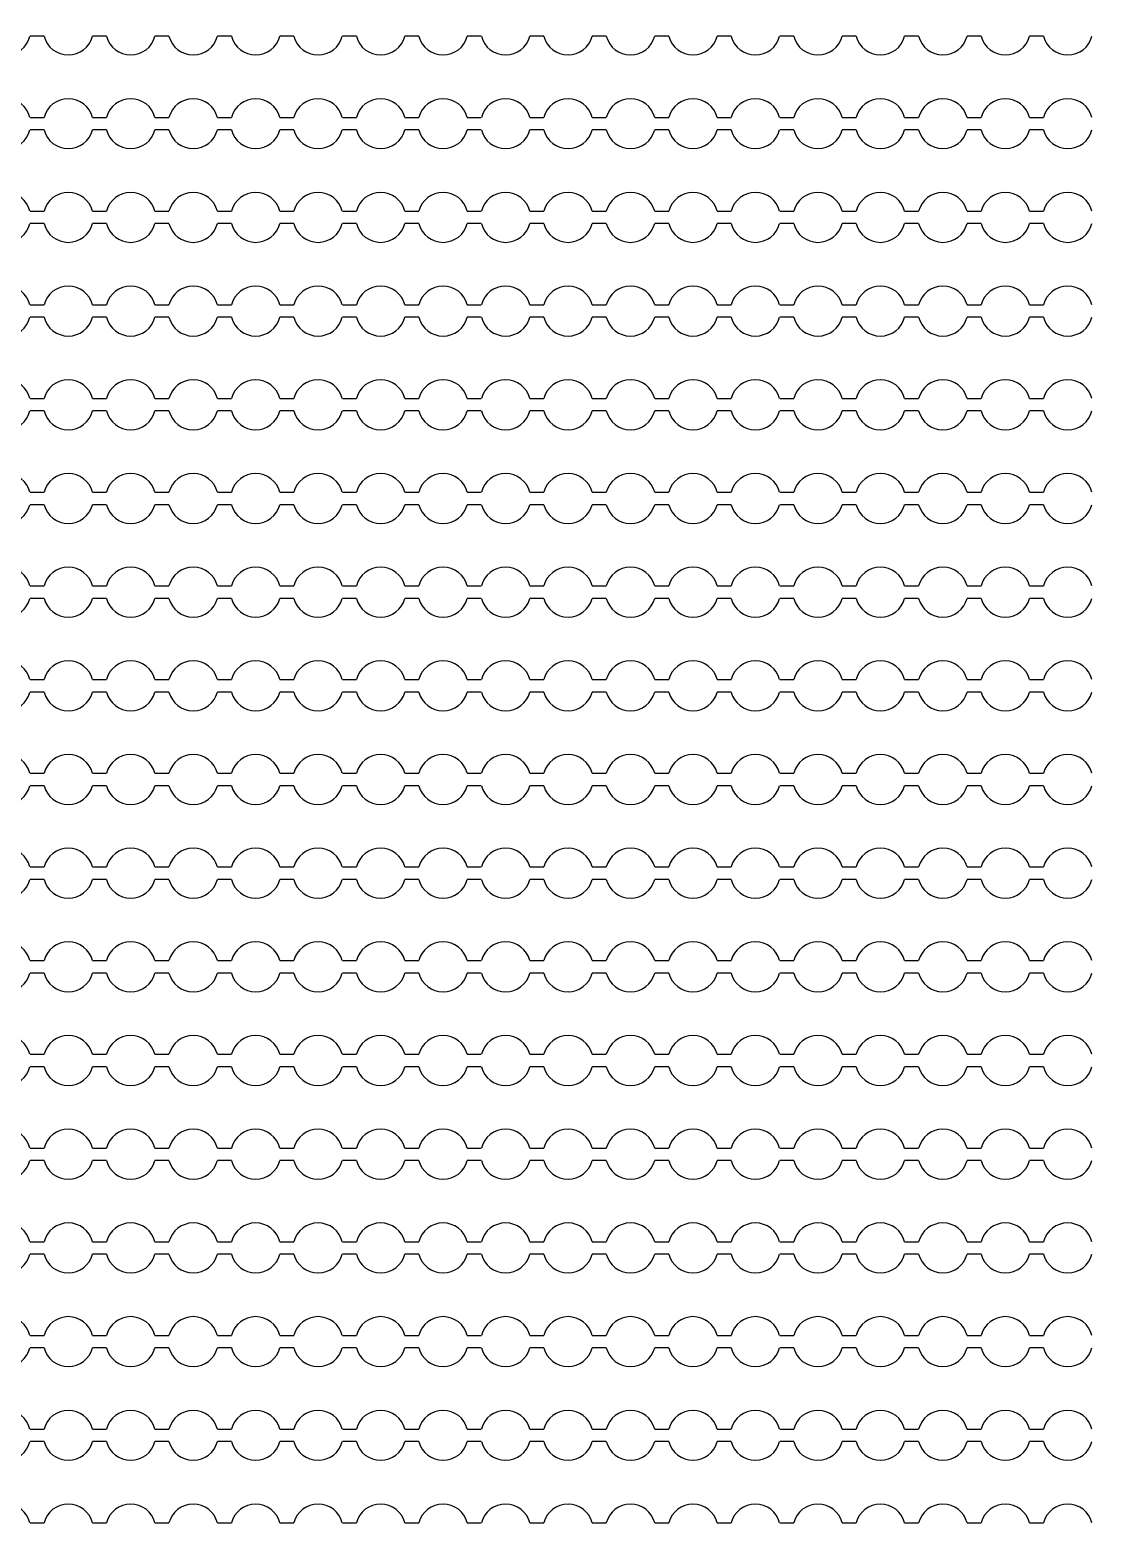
# Model space of a CAD drawing. Extents: x 4056 to 105656, y 4120 to 105720.
# Drawn here: x 59041 to 59891, y 72099 to 73299 of the extents above; entities that cross this region are included whole.
import ezdxf

# ---------------------------------------------------------------- set-up
doc = ezdxf.new("R2010")
doc.units = 13
doc.header["$MEASUREMENT"] = 0
doc.layers.add('Main Layer', color=7, linetype='Continuous', lineweight=0)

msp = doc.modelspace()

# ---------------------------------------------------------------- linework, layer by layer
for p, q in [((59052.1, 73294.2), (59040.9, 73294.2)), ((59102.1, 73294.2), (59090.9, 73294.2)), ((59152.1, 73294.2), (59140.9, 73294.2)), ((59202.1, 73294.2), (59190.9, 73294.2)), ((59252.1, 73294.2), (59240.9, 73294.2)), ((59302.1, 73294.2), (59290.9, 73294.2)), ((59352.1, 73294.2), (59340.9, 73294.2)), ((59402.1, 73294.2), (59390.9, 73294.2)), ((59452.1, 73294.2), (59440.9, 73294.2)), ((59502.1, 73294.2), (59490.9, 73294.2)), ((59552.1, 73294.2), (59540.9, 73294.2)), ((59602.1, 73294.2), (59590.9, 73294.2)), ((59652.1, 73294.2), (59640.9, 73294.2)), ((59702.1, 73294.2), (59690.9, 73294.2)), ((59752.1, 73294.2), (59740.9, 73294.2)), ((59802.1, 73294.2), (59790.9, 73294.2)), ((59852.1, 73294.2), (59840.9, 73294.2)), ((59040.9, 73229.2), (59052.1, 73229.2)), ((59090.9, 73229.2), (59102.1, 73229.2)), ((59140.9, 73229.2), (59152.1, 73229.2)), ((59190.9, 73229.2), (59202.1, 73229.2)), ((59240.9, 73229.2), (59252.1, 73229.2)), ((59290.9, 73229.2), (59302.1, 73229.2)), ((59340.9, 73229.2), (59352.1, 73229.2)), ((59390.9, 73229.2), (59402.1, 73229.2)), ((59440.9, 73229.2), (59452.1, 73229.2)), ((59490.9, 73229.2), (59502.1, 73229.2)), ((59540.9, 73229.2), (59552.1, 73229.2)), ((59590.9, 73229.2), (59602.1, 73229.2)), ((59640.9, 73229.2), (59652.1, 73229.2)), ((59690.9, 73229.2), (59702.1, 73229.2)), ((59740.9, 73229.2), (59752.1, 73229.2)), ((59790.9, 73229.2), (59802.1, 73229.2)), ((59840.9, 73229.2), (59852.1, 73229.2)), ((59052.1, 73219.2), (59040.9, 73219.2)), ((59102.1, 73219.2), (59090.9, 73219.2)), ((59152.1, 73219.2), (59140.9, 73219.2)), ((59202.1, 73219.2), (59190.9, 73219.2)), ((59252.1, 73219.2), (59240.9, 73219.2)), ((59302.1, 73219.2), (59290.9, 73219.2)), ((59352.1, 73219.2), (59340.9, 73219.2)), ((59402.1, 73219.2), (59390.9, 73219.2)), ((59452.1, 73219.2), (59440.9, 73219.2)), ((59502.1, 73219.2), (59490.9, 73219.2)), ((59552.1, 73219.2), (59540.9, 73219.2)), ((59602.1, 73219.2), (59590.9, 73219.2)), ((59652.1, 73219.2), (59640.9, 73219.2)), ((59702.1, 73219.2), (59690.9, 73219.2)), ((59752.1, 73219.2), (59740.9, 73219.2)), ((59802.1, 73219.2), (59790.9, 73219.2)), ((59852.1, 73219.2), (59840.9, 73219.2)), ((59040.9, 73154.2), (59052.1, 73154.2)), ((59090.9, 73154.2), (59102.1, 73154.2)), ((59140.9, 73154.2), (59152.1, 73154.2)), ((59190.9, 73154.2), (59202.1, 73154.2)), ((59240.9, 73154.2), (59252.1, 73154.2)), ((59290.9, 73154.2), (59302.1, 73154.2)), ((59340.9, 73154.2), (59352.1, 73154.2)), ((59390.9, 73154.2), (59402.1, 73154.2)), ((59440.9, 73154.2), (59452.1, 73154.2)), ((59490.9, 73154.2), (59502.1, 73154.2)), ((59540.9, 73154.2), (59552.1, 73154.2)), ((59590.9, 73154.2), (59602.1, 73154.2)), ((59640.9, 73154.2), (59652.1, 73154.2)), ((59690.9, 73154.2), (59702.1, 73154.2)), ((59740.9, 73154.2), (59752.1, 73154.2)), ((59790.9, 73154.2), (59802.1, 73154.2)), ((59840.9, 73154.2), (59852.1, 73154.2)), ((59052.1, 73144.2), (59040.9, 73144.2)), ((59102.1, 73144.2), (59090.9, 73144.2)), ((59152.1, 73144.2), (59140.9, 73144.2)), ((59202.1, 73144.2), (59190.9, 73144.2)), ((59252.1, 73144.2), (59240.9, 73144.2)), ((59302.1, 73144.2), (59290.9, 73144.2)), ((59352.1, 73144.2), (59340.9, 73144.2)), ((59402.1, 73144.2), (59390.9, 73144.2)), ((59452.1, 73144.2), (59440.9, 73144.2)), ((59502.1, 73144.2), (59490.9, 73144.2)), ((59552.1, 73144.2), (59540.9, 73144.2)), ((59602.1, 73144.2), (59590.9, 73144.2)), ((59652.1, 73144.2), (59640.9, 73144.2)), ((59702.1, 73144.2), (59690.9, 73144.2)), ((59752.1, 73144.2), (59740.9, 73144.2)), ((59802.1, 73144.2), (59790.9, 73144.2)), ((59852.1, 73144.2), (59840.9, 73144.2)), ((59040.9, 73079.2), (59052.1, 73079.2)), ((59052.1, 73069.2), (59040.9, 73069.2)), ((59090.9, 73079.2), (59102.1, 73079.2)), ((59102.1, 73069.2), (59090.9, 73069.2)), ((59140.9, 73079.2), (59152.1, 73079.2)), ((59152.1, 73069.2), (59140.9, 73069.2)), ((59190.9, 73079.2), (59202.1, 73079.2)), ((59202.1, 73069.2), (59190.9, 73069.2)), ((59240.9, 73079.2), (59252.1, 73079.2)), ((59252.1, 73069.2), (59240.9, 73069.2)), ((59290.9, 73079.2), (59302.1, 73079.2)), ((59302.1, 73069.2), (59290.9, 73069.2)), ((59340.9, 73079.2), (59352.1, 73079.2)), ((59352.1, 73069.2), (59340.9, 73069.2)), ((59390.9, 73079.2), (59402.1, 73079.2)), ((59402.1, 73069.2), (59390.9, 73069.2)), ((59440.9, 73079.2), (59452.1, 73079.2)), ((59452.1, 73069.2), (59440.9, 73069.2)), ((59490.9, 73079.2), (59502.1, 73079.2)), ((59502.1, 73069.2), (59490.9, 73069.2)), ((59540.9, 73079.2), (59552.1, 73079.2)), ((59552.1, 73069.2), (59540.9, 73069.2)), ((59590.9, 73079.2), (59602.1, 73079.2)), ((59602.1, 73069.2), (59590.9, 73069.2)), ((59640.9, 73079.2), (59652.1, 73079.2)), ((59652.1, 73069.2), (59640.9, 73069.2)), ((59690.9, 73079.2), (59702.1, 73079.2)), ((59702.1, 73069.2), (59690.9, 73069.2)), ((59740.9, 73079.2), (59752.1, 73079.2)), ((59752.1, 73069.2), (59740.9, 73069.2)), ((59790.9, 73079.2), (59802.1, 73079.2)), ((59802.1, 73069.2), (59790.9, 73069.2)), ((59840.9, 73079.2), (59852.1, 73079.2)), ((59852.1, 73069.2), (59840.9, 73069.2)), ((59040.9, 73004.2), (59052.1, 73004.2)), ((59090.9, 73004.2), (59102.1, 73004.2)), ((59140.9, 73004.2), (59152.1, 73004.2)), ((59190.9, 73004.2), (59202.1, 73004.2)), ((59240.9, 73004.2), (59252.1, 73004.2)), ((59290.9, 73004.2), (59302.1, 73004.2)), ((59340.9, 73004.2), (59352.1, 73004.2)), ((59390.9, 73004.2), (59402.1, 73004.2)), ((59440.9, 73004.2), (59452.1, 73004.2)), ((59490.9, 73004.2), (59502.1, 73004.2)), ((59540.9, 73004.2), (59552.1, 73004.2)), ((59590.9, 73004.2), (59602.1, 73004.2)), ((59640.9, 73004.2), (59652.1, 73004.2)), ((59690.9, 73004.2), (59702.1, 73004.2)), ((59740.9, 73004.2), (59752.1, 73004.2)), ((59790.9, 73004.2), (59802.1, 73004.2)), ((59840.9, 73004.2), (59852.1, 73004.2)), ((59052.1, 72994.2), (59040.9, 72994.2)), ((59102.1, 72994.2), (59090.9, 72994.2)), ((59152.1, 72994.2), (59140.9, 72994.2)), ((59202.1, 72994.2), (59190.9, 72994.2)), ((59252.1, 72994.2), (59240.9, 72994.2)), ((59302.1, 72994.2), (59290.9, 72994.2)), ((59352.1, 72994.2), (59340.9, 72994.2)), ((59402.1, 72994.2), (59390.9, 72994.2)), ((59452.1, 72994.2), (59440.9, 72994.2)), ((59502.1, 72994.2), (59490.9, 72994.2)), ((59552.1, 72994.2), (59540.9, 72994.2)), ((59602.1, 72994.2), (59590.9, 72994.2)), ((59652.1, 72994.2), (59640.9, 72994.2)), ((59702.1, 72994.2), (59690.9, 72994.2)), ((59752.1, 72994.2), (59740.9, 72994.2)), ((59802.1, 72994.2), (59790.9, 72994.2)), ((59852.1, 72994.2), (59840.9, 72994.2)), ((59040.9, 72929.2), (59052.1, 72929.2)), ((59090.9, 72929.2), (59102.1, 72929.2)), ((59140.9, 72929.2), (59152.1, 72929.2)), ((59190.9, 72929.2), (59202.1, 72929.2)), ((59240.9, 72929.2), (59252.1, 72929.2)), ((59290.9, 72929.2), (59302.1, 72929.2)), ((59340.9, 72929.2), (59352.1, 72929.2)), ((59390.9, 72929.2), (59402.1, 72929.2)), ((59440.9, 72929.2), (59452.1, 72929.2)), ((59490.9, 72929.2), (59502.1, 72929.2)), ((59540.9, 72929.2), (59552.1, 72929.2)), ((59590.9, 72929.2), (59602.1, 72929.2)), ((59640.9, 72929.2), (59652.1, 72929.2)), ((59690.9, 72929.2), (59702.1, 72929.2)), ((59740.9, 72929.2), (59752.1, 72929.2)), ((59790.9, 72929.2), (59802.1, 72929.2)), ((59840.9, 72929.2), (59852.1, 72929.2)), ((59052.1, 72919.2), (59040.9, 72919.2)), ((59102.1, 72919.2), (59090.9, 72919.2)), ((59152.1, 72919.2), (59140.9, 72919.2)), ((59202.1, 72919.2), (59190.9, 72919.2)), ((59252.1, 72919.2), (59240.9, 72919.2)), ((59302.1, 72919.2), (59290.9, 72919.2)), ((59352.1, 72919.2), (59340.9, 72919.2)), ((59402.1, 72919.2), (59390.9, 72919.2)), ((59452.1, 72919.2), (59440.9, 72919.2)), ((59502.1, 72919.2), (59490.9, 72919.2)), ((59552.1, 72919.2), (59540.9, 72919.2)), ((59602.1, 72919.2), (59590.9, 72919.2)), ((59652.1, 72919.2), (59640.9, 72919.2)), ((59702.1, 72919.2), (59690.9, 72919.2)), ((59752.1, 72919.2), (59740.9, 72919.2)), ((59802.1, 72919.2), (59790.9, 72919.2)), ((59852.1, 72919.2), (59840.9, 72919.2)), ((59040.9, 72854.2), (59052.1, 72854.2)), ((59090.9, 72854.2), (59102.1, 72854.2)), ((59140.9, 72854.2), (59152.1, 72854.2)), ((59190.9, 72854.2), (59202.1, 72854.2)), ((59240.9, 72854.2), (59252.1, 72854.2)), ((59290.9, 72854.2), (59302.1, 72854.2)), ((59340.9, 72854.2), (59352.1, 72854.2)), ((59390.9, 72854.2), (59402.1, 72854.2)), ((59440.9, 72854.2), (59452.1, 72854.2)), ((59490.9, 72854.2), (59502.1, 72854.2)), ((59540.9, 72854.2), (59552.1, 72854.2)), ((59590.9, 72854.2), (59602.1, 72854.2)), ((59640.9, 72854.2), (59652.1, 72854.2)), ((59690.9, 72854.2), (59702.1, 72854.2)), ((59740.9, 72854.2), (59752.1, 72854.2)), ((59790.9, 72854.2), (59802.1, 72854.2)), ((59840.9, 72854.2), (59852.1, 72854.2)), ((59052.1, 72844.2), (59040.9, 72844.2)), ((59102.1, 72844.2), (59090.9, 72844.2)), ((59152.1, 72844.2), (59140.9, 72844.2)), ((59202.1, 72844.2), (59190.9, 72844.2)), ((59252.1, 72844.2), (59240.9, 72844.2)), ((59302.1, 72844.2), (59290.9, 72844.2)), ((59352.1, 72844.2), (59340.9, 72844.2)), ((59402.1, 72844.2), (59390.9, 72844.2)), ((59452.1, 72844.2), (59440.9, 72844.2)), ((59502.1, 72844.2), (59490.9, 72844.2)), ((59552.1, 72844.2), (59540.9, 72844.2)), ((59602.1, 72844.2), (59590.9, 72844.2)), ((59652.1, 72844.2), (59640.9, 72844.2)), ((59702.1, 72844.2), (59690.9, 72844.2)), ((59752.1, 72844.2), (59740.9, 72844.2)), ((59802.1, 72844.2), (59790.9, 72844.2)), ((59852.1, 72844.2), (59840.9, 72844.2)), ((59040.9, 72779.2), (59052.1, 72779.2)), ((59052.1, 72769.2), (59040.9, 72769.2)), ((59090.9, 72779.2), (59102.1, 72779.2)), ((59102.1, 72769.2), (59090.9, 72769.2)), ((59140.9, 72779.2), (59152.1, 72779.2)), ((59152.1, 72769.2), (59140.9, 72769.2)), ((59190.9, 72779.2), (59202.1, 72779.2)), ((59202.1, 72769.2), (59190.9, 72769.2)), ((59240.9, 72779.2), (59252.1, 72779.2)), ((59252.1, 72769.2), (59240.9, 72769.2)), ((59290.9, 72779.2), (59302.1, 72779.2)), ((59302.1, 72769.2), (59290.9, 72769.2)), ((59340.9, 72779.2), (59352.1, 72779.2)), ((59352.1, 72769.2), (59340.9, 72769.2)), ((59390.9, 72779.2), (59402.1, 72779.2)), ((59402.1, 72769.2), (59390.9, 72769.2)), ((59440.9, 72779.2), (59452.1, 72779.2)), ((59452.1, 72769.2), (59440.9, 72769.2)), ((59490.9, 72779.2), (59502.1, 72779.2)), ((59502.1, 72769.2), (59490.9, 72769.2)), ((59540.9, 72779.2), (59552.1, 72779.2)), ((59552.1, 72769.2), (59540.9, 72769.2)), ((59590.9, 72779.2), (59602.1, 72779.2)), ((59602.1, 72769.2), (59590.9, 72769.2)), ((59640.9, 72779.2), (59652.1, 72779.2)), ((59652.1, 72769.2), (59640.9, 72769.2)), ((59690.9, 72779.2), (59702.1, 72779.2)), ((59702.1, 72769.2), (59690.9, 72769.2)), ((59740.9, 72779.2), (59752.1, 72779.2)), ((59752.1, 72769.2), (59740.9, 72769.2)), ((59790.9, 72779.2), (59802.1, 72779.2)), ((59802.1, 72769.2), (59790.9, 72769.2)), ((59840.9, 72779.2), (59852.1, 72779.2)), ((59852.1, 72769.2), (59840.9, 72769.2)), ((59040.9, 72704.2), (59052.1, 72704.2)), ((59090.9, 72704.2), (59102.1, 72704.2)), ((59140.9, 72704.2), (59152.1, 72704.2)), ((59190.9, 72704.2), (59202.1, 72704.2)), ((59240.9, 72704.2), (59252.1, 72704.2)), ((59290.9, 72704.2), (59302.1, 72704.2)), ((59340.9, 72704.2), (59352.1, 72704.2)), ((59390.9, 72704.2), (59402.1, 72704.2)), ((59440.9, 72704.2), (59452.1, 72704.2)), ((59490.9, 72704.2), (59502.1, 72704.2)), ((59540.9, 72704.2), (59552.1, 72704.2)), ((59590.9, 72704.2), (59602.1, 72704.2)), ((59640.9, 72704.2), (59652.1, 72704.2)), ((59690.9, 72704.2), (59702.1, 72704.2)), ((59740.9, 72704.2), (59752.1, 72704.2)), ((59790.9, 72704.2), (59802.1, 72704.2)), ((59840.9, 72704.2), (59852.1, 72704.2)), ((59052.1, 72694.2), (59040.9, 72694.2)), ((59102.1, 72694.2), (59090.9, 72694.2)), ((59152.1, 72694.2), (59140.9, 72694.2)), ((59202.1, 72694.2), (59190.9, 72694.2)), ((59252.1, 72694.2), (59240.9, 72694.2)), ((59302.1, 72694.2), (59290.9, 72694.2)), ((59352.1, 72694.2), (59340.9, 72694.2)), ((59402.1, 72694.2), (59390.9, 72694.2)), ((59452.1, 72694.2), (59440.9, 72694.2)), ((59502.1, 72694.2), (59490.9, 72694.2)), ((59552.1, 72694.2), (59540.9, 72694.2)), ((59602.1, 72694.2), (59590.9, 72694.2)), ((59652.1, 72694.2), (59640.9, 72694.2)), ((59702.1, 72694.2), (59690.9, 72694.2)), ((59752.1, 72694.2), (59740.9, 72694.2)), ((59802.1, 72694.2), (59790.9, 72694.2)), ((59852.1, 72694.2), (59840.9, 72694.2)), ((59040.9, 72629.2), (59052.1, 72629.2)), ((59090.9, 72629.2), (59102.1, 72629.2)), ((59140.9, 72629.2), (59152.1, 72629.2)), ((59190.9, 72629.2), (59202.1, 72629.2)), ((59240.9, 72629.2), (59252.1, 72629.2)), ((59290.9, 72629.2), (59302.1, 72629.2)), ((59340.9, 72629.2), (59352.1, 72629.2)), ((59390.9, 72629.2), (59402.1, 72629.2)), ((59440.9, 72629.2), (59452.1, 72629.2)), ((59490.9, 72629.2), (59502.1, 72629.2)), ((59540.9, 72629.2), (59552.1, 72629.2)), ((59590.9, 72629.2), (59602.1, 72629.2)), ((59640.9, 72629.2), (59652.1, 72629.2)), ((59690.9, 72629.2), (59702.1, 72629.2)), ((59740.9, 72629.2), (59752.1, 72629.2)), ((59790.9, 72629.2), (59802.1, 72629.2)), ((59840.9, 72629.2), (59852.1, 72629.2)), ((59052.1, 72619.2), (59040.9, 72619.2)), ((59102.1, 72619.2), (59090.9, 72619.2)), ((59152.1, 72619.2), (59140.9, 72619.2)), ((59202.1, 72619.2), (59190.9, 72619.2)), ((59252.1, 72619.2), (59240.9, 72619.2)), ((59302.1, 72619.2), (59290.9, 72619.2)), ((59352.1, 72619.2), (59340.9, 72619.2)), ((59402.1, 72619.2), (59390.9, 72619.2)), ((59452.1, 72619.2), (59440.9, 72619.2)), ((59502.1, 72619.2), (59490.9, 72619.2)), ((59552.1, 72619.2), (59540.9, 72619.2)), ((59602.1, 72619.2), (59590.9, 72619.2)), ((59652.1, 72619.2), (59640.9, 72619.2)), ((59702.1, 72619.2), (59690.9, 72619.2)), ((59752.1, 72619.2), (59740.9, 72619.2)), ((59802.1, 72619.2), (59790.9, 72619.2)), ((59852.1, 72619.2), (59840.9, 72619.2)), ((59040.9, 72554.2), (59052.1, 72554.2)), ((59090.9, 72554.2), (59102.1, 72554.2)), ((59140.9, 72554.2), (59152.1, 72554.2)), ((59190.9, 72554.2), (59202.1, 72554.2)), ((59240.9, 72554.2), (59252.1, 72554.2)), ((59290.9, 72554.2), (59302.1, 72554.2)), ((59340.9, 72554.2), (59352.1, 72554.2)), ((59390.9, 72554.2), (59402.1, 72554.2)), ((59440.9, 72554.2), (59452.1, 72554.2)), ((59490.9, 72554.2), (59502.1, 72554.2)), ((59540.9, 72554.2), (59552.1, 72554.2)), ((59590.9, 72554.2), (59602.1, 72554.2)), ((59640.9, 72554.2), (59652.1, 72554.2)), ((59690.9, 72554.2), (59702.1, 72554.2)), ((59740.9, 72554.2), (59752.1, 72554.2)), ((59790.9, 72554.2), (59802.1, 72554.2)), ((59840.9, 72554.2), (59852.1, 72554.2)), ((59052.1, 72544.2), (59040.9, 72544.2)), ((59102.1, 72544.2), (59090.9, 72544.2)), ((59152.1, 72544.2), (59140.9, 72544.2)), ((59202.1, 72544.2), (59190.9, 72544.2)), ((59252.1, 72544.2), (59240.9, 72544.2)), ((59302.1, 72544.2), (59290.9, 72544.2)), ((59352.1, 72544.2), (59340.9, 72544.2)), ((59402.1, 72544.2), (59390.9, 72544.2)), ((59452.1, 72544.2), (59440.9, 72544.2)), ((59502.1, 72544.2), (59490.9, 72544.2)), ((59552.1, 72544.2), (59540.9, 72544.2)), ((59602.1, 72544.2), (59590.9, 72544.2)), ((59652.1, 72544.2), (59640.9, 72544.2)), ((59702.1, 72544.2), (59690.9, 72544.2)), ((59752.1, 72544.2), (59740.9, 72544.2)), ((59802.1, 72544.2), (59790.9, 72544.2)), ((59852.1, 72544.2), (59840.9, 72544.2)), ((59040.9, 72479.2), (59052.1, 72479.2)), ((59052.1, 72469.2), (59040.9, 72469.2)), ((59090.9, 72479.2), (59102.1, 72479.2)), ((59102.1, 72469.2), (59090.9, 72469.2)), ((59140.9, 72479.2), (59152.1, 72479.2)), ((59152.1, 72469.2), (59140.9, 72469.2)), ((59190.9, 72479.2), (59202.1, 72479.2)), ((59202.1, 72469.2), (59190.9, 72469.2)), ((59240.9, 72479.2), (59252.1, 72479.2)), ((59252.1, 72469.2), (59240.9, 72469.2)), ((59290.9, 72479.2), (59302.1, 72479.2)), ((59302.1, 72469.2), (59290.9, 72469.2)), ((59340.9, 72479.2), (59352.1, 72479.2)), ((59352.1, 72469.2), (59340.9, 72469.2)), ((59390.9, 72479.2), (59402.1, 72479.2)), ((59402.1, 72469.2), (59390.9, 72469.2)), ((59440.9, 72479.2), (59452.1, 72479.2)), ((59452.1, 72469.2), (59440.9, 72469.2)), ((59490.9, 72479.2), (59502.1, 72479.2)), ((59502.1, 72469.2), (59490.9, 72469.2)), ((59540.9, 72479.2), (59552.1, 72479.2)), ((59552.1, 72469.2), (59540.9, 72469.2)), ((59590.9, 72479.2), (59602.1, 72479.2)), ((59602.1, 72469.2), (59590.9, 72469.2)), ((59640.9, 72479.2), (59652.1, 72479.2)), ((59652.1, 72469.2), (59640.9, 72469.2)), ((59690.9, 72479.2), (59702.1, 72479.2)), ((59702.1, 72469.2), (59690.9, 72469.2)), ((59740.9, 72479.2), (59752.1, 72479.2)), ((59752.1, 72469.2), (59740.9, 72469.2)), ((59790.9, 72479.2), (59802.1, 72479.2)), ((59802.1, 72469.2), (59790.9, 72469.2)), ((59840.9, 72479.2), (59852.1, 72479.2)), ((59852.1, 72469.2), (59840.9, 72469.2)), ((59040.9, 72404.2), (59052.1, 72404.2)), ((59090.9, 72404.2), (59102.1, 72404.2)), ((59140.9, 72404.2), (59152.1, 72404.2)), ((59190.9, 72404.2), (59202.1, 72404.2)), ((59240.9, 72404.2), (59252.1, 72404.2)), ((59290.9, 72404.2), (59302.1, 72404.2)), ((59340.9, 72404.2), (59352.1, 72404.2)), ((59390.9, 72404.2), (59402.1, 72404.2)), ((59440.9, 72404.2), (59452.1, 72404.2)), ((59490.9, 72404.2), (59502.1, 72404.2)), ((59540.9, 72404.2), (59552.1, 72404.2)), ((59590.9, 72404.2), (59602.1, 72404.2)), ((59640.9, 72404.2), (59652.1, 72404.2)), ((59690.9, 72404.2), (59702.1, 72404.2)), ((59740.9, 72404.2), (59752.1, 72404.2)), ((59790.9, 72404.2), (59802.1, 72404.2)), ((59840.9, 72404.2), (59852.1, 72404.2)), ((59052.1, 72394.2), (59040.9, 72394.2)), ((59102.1, 72394.2), (59090.9, 72394.2)), ((59152.1, 72394.2), (59140.9, 72394.2)), ((59202.1, 72394.2), (59190.9, 72394.2)), ((59252.1, 72394.2), (59240.9, 72394.2)), ((59302.1, 72394.2), (59290.9, 72394.2)), ((59352.1, 72394.2), (59340.9, 72394.2)), ((59402.1, 72394.2), (59390.9, 72394.2)), ((59452.1, 72394.2), (59440.9, 72394.2)), ((59502.1, 72394.2), (59490.9, 72394.2)), ((59552.1, 72394.2), (59540.9, 72394.2)), ((59602.1, 72394.2), (59590.9, 72394.2)), ((59652.1, 72394.2), (59640.9, 72394.2)), ((59702.1, 72394.2), (59690.9, 72394.2)), ((59752.1, 72394.2), (59740.9, 72394.2)), ((59802.1, 72394.2), (59790.9, 72394.2)), ((59852.1, 72394.2), (59840.9, 72394.2)), ((59040.9, 72329.2), (59052.1, 72329.2)), ((59090.9, 72329.2), (59102.1, 72329.2)), ((59140.9, 72329.2), (59152.1, 72329.2)), ((59190.9, 72329.2), (59202.1, 72329.2)), ((59240.9, 72329.2), (59252.1, 72329.2)), ((59290.9, 72329.2), (59302.1, 72329.2)), ((59340.9, 72329.2), (59352.1, 72329.2)), ((59390.9, 72329.2), (59402.1, 72329.2)), ((59440.9, 72329.2), (59452.1, 72329.2)), ((59490.9, 72329.2), (59502.1, 72329.2)), ((59540.9, 72329.2), (59552.1, 72329.2)), ((59590.9, 72329.2), (59602.1, 72329.2)), ((59640.9, 72329.2), (59652.1, 72329.2)), ((59690.9, 72329.2), (59702.1, 72329.2)), ((59740.9, 72329.2), (59752.1, 72329.2)), ((59790.9, 72329.2), (59802.1, 72329.2)), ((59840.9, 72329.2), (59852.1, 72329.2)), ((59052.1, 72319.2), (59040.9, 72319.2)), ((59102.1, 72319.2), (59090.9, 72319.2)), ((59152.1, 72319.2), (59140.9, 72319.2)), ((59202.1, 72319.2), (59190.9, 72319.2)), ((59252.1, 72319.2), (59240.9, 72319.2)), ((59302.1, 72319.2), (59290.9, 72319.2)), ((59352.1, 72319.2), (59340.9, 72319.2)), ((59402.1, 72319.2), (59390.9, 72319.2)), ((59452.1, 72319.2), (59440.9, 72319.2)), ((59502.1, 72319.2), (59490.9, 72319.2)), ((59552.1, 72319.2), (59540.9, 72319.2)), ((59602.1, 72319.2), (59590.9, 72319.2)), ((59652.1, 72319.2), (59640.9, 72319.2)), ((59702.1, 72319.2), (59690.9, 72319.2)), ((59752.1, 72319.2), (59740.9, 72319.2)), ((59802.1, 72319.2), (59790.9, 72319.2)), ((59852.1, 72319.2), (59840.9, 72319.2)), ((59040.9, 72254.2), (59052.1, 72254.2)), ((59090.9, 72254.2), (59102.1, 72254.2)), ((59140.9, 72254.2), (59152.1, 72254.2)), ((59190.9, 72254.2), (59202.1, 72254.2)), ((59240.9, 72254.2), (59252.1, 72254.2)), ((59290.9, 72254.2), (59302.1, 72254.2)), ((59340.9, 72254.2), (59352.1, 72254.2)), ((59390.9, 72254.2), (59402.1, 72254.2)), ((59440.9, 72254.2), (59452.1, 72254.2)), ((59490.9, 72254.2), (59502.1, 72254.2)), ((59540.9, 72254.2), (59552.1, 72254.2)), ((59590.9, 72254.2), (59602.1, 72254.2)), ((59640.9, 72254.2), (59652.1, 72254.2)), ((59690.9, 72254.2), (59702.1, 72254.2)), ((59740.9, 72254.2), (59752.1, 72254.2)), ((59790.9, 72254.2), (59802.1, 72254.2)), ((59840.9, 72254.2), (59852.1, 72254.2)), ((59052.1, 72244.2), (59040.9, 72244.2)), ((59102.1, 72244.2), (59090.9, 72244.2)), ((59152.1, 72244.2), (59140.9, 72244.2)), ((59202.1, 72244.2), (59190.9, 72244.2)), ((59252.1, 72244.2), (59240.9, 72244.2)), ((59302.1, 72244.2), (59290.9, 72244.2)), ((59352.1, 72244.2), (59340.9, 72244.2)), ((59402.1, 72244.2), (59390.9, 72244.2)), ((59452.1, 72244.2), (59440.9, 72244.2)), ((59502.1, 72244.2), (59490.9, 72244.2)), ((59552.1, 72244.2), (59540.9, 72244.2)), ((59602.1, 72244.2), (59590.9, 72244.2)), ((59652.1, 72244.2), (59640.9, 72244.2)), ((59702.1, 72244.2), (59690.9, 72244.2)), ((59752.1, 72244.2), (59740.9, 72244.2)), ((59802.1, 72244.2), (59790.9, 72244.2)), ((59852.1, 72244.2), (59840.9, 72244.2)), ((59040.9, 72179.2), (59052.1, 72179.2)), ((59052.1, 72169.2), (59040.9, 72169.2)), ((59090.9, 72179.2), (59102.1, 72179.2)), ((59102.1, 72169.2), (59090.9, 72169.2)), ((59140.9, 72179.2), (59152.1, 72179.2)), ((59152.1, 72169.2), (59140.9, 72169.2)), ((59190.9, 72179.2), (59202.1, 72179.2)), ((59202.1, 72169.2), (59190.9, 72169.2)), ((59240.9, 72179.2), (59252.1, 72179.2)), ((59252.1, 72169.2), (59240.9, 72169.2)), ((59290.9, 72179.2), (59302.1, 72179.2)), ((59302.1, 72169.2), (59290.9, 72169.2)), ((59340.9, 72179.2), (59352.1, 72179.2)), ((59352.1, 72169.2), (59340.9, 72169.2)), ((59390.9, 72179.2), (59402.1, 72179.2)), ((59402.1, 72169.2), (59390.9, 72169.2)), ((59440.9, 72179.2), (59452.1, 72179.2)), ((59452.1, 72169.2), (59440.9, 72169.2)), ((59490.9, 72179.2), (59502.1, 72179.2)), ((59502.1, 72169.2), (59490.9, 72169.2)), ((59540.9, 72179.2), (59552.1, 72179.2)), ((59552.1, 72169.2), (59540.9, 72169.2)), ((59590.9, 72179.2), (59602.1, 72179.2)), ((59602.1, 72169.2), (59590.9, 72169.2)), ((59640.9, 72179.2), (59652.1, 72179.2)), ((59652.1, 72169.2), (59640.9, 72169.2)), ((59690.9, 72179.2), (59702.1, 72179.2)), ((59702.1, 72169.2), (59690.9, 72169.2)), ((59740.9, 72179.2), (59752.1, 72179.2)), ((59752.1, 72169.2), (59740.9, 72169.2)), ((59790.9, 72179.2), (59802.1, 72179.2)), ((59802.1, 72169.2), (59790.9, 72169.2)), ((59840.9, 72179.2), (59852.1, 72179.2)), ((59852.1, 72169.2), (59840.9, 72169.2)), ((59040.9, 72104.2), (59052.1, 72104.2)), ((59090.9, 72104.2), (59102.1, 72104.2)), ((59140.9, 72104.2), (59152.1, 72104.2)), ((59190.9, 72104.2), (59202.1, 72104.2)), ((59240.9, 72104.2), (59252.1, 72104.2)), ((59290.9, 72104.2), (59302.1, 72104.2)), ((59340.9, 72104.2), (59352.1, 72104.2)), ((59390.9, 72104.2), (59402.1, 72104.2)), ((59440.9, 72104.2), (59452.1, 72104.2)), ((59490.9, 72104.2), (59502.1, 72104.2)), ((59540.9, 72104.2), (59552.1, 72104.2)), ((59590.9, 72104.2), (59602.1, 72104.2)), ((59640.9, 72104.2), (59652.1, 72104.2)), ((59690.9, 72104.2), (59702.1, 72104.2)), ((59740.9, 72104.2), (59752.1, 72104.2)), ((59790.9, 72104.2), (59802.1, 72104.2)), ((59840.9, 72104.2), (59852.1, 72104.2))]:
    msp.add_line(p, q)
at = {"lineweight": 0}
msp.add_circle((61011.6, 73976.1), 11000, dxfattribs=at)
for centre, start, end in [((59021.5, 73299.2), 194.4775, 345.5225), ((59071.5, 73299.2), 194.4775, 345.5225), ((59121.5, 73299.2), 194.4775, 345.5225), ((59171.5, 73299.2), 194.4775, 345.5225), ((59221.5, 73299.2), 194.4775, 345.5225), ((59271.5, 73299.2), 194.4775, 345.5225), ((59321.5, 73299.2), 194.4775, 345.5225), ((59371.5, 73299.2), 194.4775, 345.5225), ((59421.5, 73299.2), 194.4775, 345.5225), ((59471.5, 73299.2), 194.4775, 345.5225), ((59521.5, 73299.2), 194.4775, 345.5225), ((59571.5, 73299.2), 194.4775, 345.5225), ((59621.5, 73299.2), 194.4775, 345.5225), ((59671.5, 73299.2), 194.4775, 345.5225), ((59721.5, 73299.2), 194.4775, 345.5225), ((59771.5, 73299.2), 194.4775, 345.5225), ((59821.5, 73299.2), 194.4775, 345.5225), ((59871.5, 73299.2), 194.4775, 345.5225), ((59021.5, 73224.2), 14.4775, 165.5225), ((59071.5, 73224.2), 14.4775, 165.5225), ((59121.5, 73224.2), 14.4775, 165.5225), ((59171.5, 73224.2), 14.4775, 165.5225), ((59221.5, 73224.2), 14.4775, 165.5225), ((59271.5, 73224.2), 14.4775, 165.5225), ((59321.5, 73224.2), 14.4775, 165.5225), ((59371.5, 73224.2), 14.4775, 165.5225), ((59421.5, 73224.2), 14.4775, 165.5225), ((59471.5, 73224.2), 14.4775, 165.5225), ((59521.5, 73224.2), 14.4775, 165.5225), ((59571.5, 73224.2), 14.4775, 165.5225), ((59621.5, 73224.2), 14.4775, 165.5225), ((59671.5, 73224.2), 14.4775, 165.5225), ((59721.5, 73224.2), 14.4775, 165.5225), ((59771.5, 73224.2), 14.4775, 165.5225), ((59821.5, 73224.2), 14.4775, 165.5225), ((59871.5, 73224.2), 14.4775, 165.5225), ((59021.5, 73224.2), 194.4775, 345.5225), ((59071.5, 73224.2), 194.4775, 345.5225), ((59121.5, 73224.2), 194.4775, 345.5225), ((59171.5, 73224.2), 194.4775, 345.5225), ((59221.5, 73224.2), 194.4775, 345.5225), ((59271.5, 73224.2), 194.4775, 345.5225), ((59321.5, 73224.2), 194.4775, 345.5225), ((59371.5, 73224.2), 194.4775, 345.5225), ((59421.5, 73224.2), 194.4775, 345.5225), ((59471.5, 73224.2), 194.4775, 345.5225), ((59521.5, 73224.2), 194.4775, 345.5225), ((59571.5, 73224.2), 194.4775, 345.5225), ((59621.5, 73224.2), 194.4775, 345.5225), ((59671.5, 73224.2), 194.4775, 345.5225), ((59721.5, 73224.2), 194.4775, 345.5225), ((59771.5, 73224.2), 194.4775, 345.5225), ((59821.5, 73224.2), 194.4775, 345.5225), ((59871.5, 73224.2), 194.4775, 345.5225), ((59021.5, 73149.2), 14.4775, 165.5225), ((59071.5, 73149.2), 14.4775, 165.5225), ((59121.5, 73149.2), 14.4775, 165.5225), ((59171.5, 73149.2), 14.4775, 165.5225), ((59221.5, 73149.2), 14.4775, 165.5225), ((59271.5, 73149.2), 14.4775, 165.5225), ((59321.5, 73149.2), 14.4775, 165.5225), ((59371.5, 73149.2), 14.4775, 165.5225), ((59421.5, 73149.2), 14.4775, 165.5225), ((59471.5, 73149.2), 14.4775, 165.5225), ((59521.5, 73149.2), 14.4775, 165.5225), ((59571.5, 73149.2), 14.4775, 165.5225), ((59621.5, 73149.2), 14.4775, 165.5225), ((59671.5, 73149.2), 14.4775, 165.5225), ((59721.5, 73149.2), 14.4775, 165.5225), ((59771.5, 73149.2), 14.4775, 165.5225), ((59821.5, 73149.2), 14.4775, 165.5225), ((59871.5, 73149.2), 14.4775, 165.5225), ((59021.5, 73149.2), 194.4775, 345.5225), ((59071.5, 73149.2), 194.4775, 345.5225), ((59121.5, 73149.2), 194.4775, 345.5225), ((59171.5, 73149.2), 194.4775, 345.5225), ((59221.5, 73149.2), 194.4775, 345.5225), ((59271.5, 73149.2), 194.4775, 345.5225), ((59321.5, 73149.2), 194.4775, 345.5225), ((59371.5, 73149.2), 194.4775, 345.5225), ((59421.5, 73149.2), 194.4775, 345.5225), ((59471.5, 73149.2), 194.4775, 345.5225), ((59521.5, 73149.2), 194.4775, 345.5225), ((59571.5, 73149.2), 194.4775, 345.5225), ((59621.5, 73149.2), 194.4775, 345.5225), ((59671.5, 73149.2), 194.4775, 345.5225), ((59721.5, 73149.2), 194.4775, 345.5225), ((59771.5, 73149.2), 194.4775, 345.5225), ((59821.5, 73149.2), 194.4775, 345.5225), ((59871.5, 73149.2), 194.4775, 345.5225), ((59021.5, 73074.2), 14.4775, 165.5225), ((59071.5, 73074.2), 14.4775, 165.5225), ((59121.5, 73074.2), 14.4775, 165.5225), ((59171.5, 73074.2), 14.4775, 165.5225), ((59221.5, 73074.2), 14.4775, 165.5225), ((59271.5, 73074.2), 14.4775, 165.5225), ((59321.5, 73074.2), 14.4775, 165.5225), ((59371.5, 73074.2), 14.4775, 165.5225), ((59421.5, 73074.2), 14.4775, 165.5225), ((59471.5, 73074.2), 14.4775, 165.5225), ((59521.5, 73074.2), 14.4775, 165.5225), ((59571.5, 73074.2), 14.4775, 165.5225), ((59621.5, 73074.2), 14.4775, 165.5225), ((59671.5, 73074.2), 14.4775, 165.5225), ((59721.5, 73074.2), 14.4775, 165.5225), ((59771.5, 73074.2), 14.4775, 165.5225), ((59821.5, 73074.2), 14.4775, 165.5225), ((59871.5, 73074.2), 14.4775, 165.5225), ((59021.5, 73074.2), 194.4775, 345.5225), ((59071.5, 73074.2), 194.4775, 345.5225), ((59121.5, 73074.2), 194.4775, 345.5225), ((59171.5, 73074.2), 194.4775, 345.5225), ((59221.5, 73074.2), 194.4775, 345.5225), ((59271.5, 73074.2), 194.4775, 345.5225), ((59321.5, 73074.2), 194.4775, 345.5225), ((59371.5, 73074.2), 194.4775, 345.5225), ((59421.5, 73074.2), 194.4775, 345.5225), ((59471.5, 73074.2), 194.4775, 345.5225), ((59521.5, 73074.2), 194.4775, 345.5225), ((59571.5, 73074.2), 194.4775, 345.5225), ((59621.5, 73074.2), 194.4775, 345.5225), ((59671.5, 73074.2), 194.4775, 345.5225), ((59721.5, 73074.2), 194.4775, 345.5225), ((59771.5, 73074.2), 194.4775, 345.5225), ((59821.5, 73074.2), 194.4775, 345.5225), ((59871.5, 73074.2), 194.4775, 345.5225), ((59021.5, 72999.2), 14.4775, 165.5225), ((59071.5, 72999.2), 14.4775, 165.5225), ((59121.5, 72999.2), 14.4775, 165.5225), ((59171.5, 72999.2), 14.4775, 165.5225), ((59221.5, 72999.2), 14.4775, 165.5225), ((59271.5, 72999.2), 14.4775, 165.5225), ((59321.5, 72999.2), 14.4775, 165.5225), ((59371.5, 72999.2), 14.4775, 165.5225), ((59421.5, 72999.2), 14.4775, 165.5225), ((59471.5, 72999.2), 14.4775, 165.5225), ((59521.5, 72999.2), 14.4775, 165.5225), ((59571.5, 72999.2), 14.4775, 165.5225), ((59621.5, 72999.2), 14.4775, 165.5225), ((59671.5, 72999.2), 14.4775, 165.5225), ((59721.5, 72999.2), 14.4775, 165.5225), ((59771.5, 72999.2), 14.4775, 165.5225), ((59821.5, 72999.2), 14.4775, 165.5225), ((59871.5, 72999.2), 14.4775, 165.5225), ((59021.5, 72999.2), 194.4775, 345.5225), ((59071.5, 72999.2), 194.4775, 345.5225), ((59121.5, 72999.2), 194.4775, 345.5225), ((59171.5, 72999.2), 194.4775, 345.5225), ((59221.5, 72999.2), 194.4775, 345.5225), ((59271.5, 72999.2), 194.4775, 345.5225), ((59321.5, 72999.2), 194.4775, 345.5225), ((59371.5, 72999.2), 194.4775, 345.5225), ((59421.5, 72999.2), 194.4775, 345.5225), ((59471.5, 72999.2), 194.4775, 345.5225), ((59521.5, 72999.2), 194.4775, 345.5225), ((59571.5, 72999.2), 194.4775, 345.5225), ((59621.5, 72999.2), 194.4775, 345.5225), ((59671.5, 72999.2), 194.4775, 345.5225), ((59721.5, 72999.2), 194.4775, 345.5225), ((59771.5, 72999.2), 194.4775, 345.5225), ((59821.5, 72999.2), 194.4775, 345.5225), ((59871.5, 72999.2), 194.4775, 345.5225), ((59021.5, 72924.2), 14.4775, 165.5225), ((59071.5, 72924.2), 14.4775, 165.5225), ((59121.5, 72924.2), 14.4775, 165.5225), ((59171.5, 72924.2), 14.4775, 165.5225), ((59221.5, 72924.2), 14.4775, 165.5225), ((59271.5, 72924.2), 14.4775, 165.5225), ((59321.5, 72924.2), 14.4775, 165.5225), ((59371.5, 72924.2), 14.4775, 165.5225), ((59421.5, 72924.2), 14.4775, 165.5225), ((59471.5, 72924.2), 14.4775, 165.5225), ((59521.5, 72924.2), 14.4775, 165.5225), ((59571.5, 72924.2), 14.4775, 165.5225), ((59621.5, 72924.2), 14.4775, 165.5225), ((59671.5, 72924.2), 14.4775, 165.5225), ((59721.5, 72924.2), 14.4775, 165.5225), ((59771.5, 72924.2), 14.4775, 165.5225), ((59821.5, 72924.2), 14.4775, 165.5225), ((59871.5, 72924.2), 14.4775, 165.5225), ((59021.5, 72924.2), 194.4775, 345.5225), ((59071.5, 72924.2), 194.4775, 345.5225), ((59121.5, 72924.2), 194.4775, 345.5225), ((59171.5, 72924.2), 194.4775, 345.5225), ((59221.5, 72924.2), 194.4775, 345.5225), ((59271.5, 72924.2), 194.4775, 345.5225), ((59321.5, 72924.2), 194.4775, 345.5225), ((59371.5, 72924.2), 194.4775, 345.5225), ((59421.5, 72924.2), 194.4775, 345.5225), ((59471.5, 72924.2), 194.4775, 345.5225), ((59521.5, 72924.2), 194.4775, 345.5225), ((59571.5, 72924.2), 194.4775, 345.5225), ((59621.5, 72924.2), 194.4775, 345.5225), ((59671.5, 72924.2), 194.4775, 345.5225), ((59721.5, 72924.2), 194.4775, 345.5225), ((59771.5, 72924.2), 194.4775, 345.5225), ((59821.5, 72924.2), 194.4775, 345.5225), ((59871.5, 72924.2), 194.4775, 345.5225), ((59021.5, 72849.2), 14.4775, 165.5225), ((59071.5, 72849.2), 14.4775, 165.5225), ((59121.5, 72849.2), 14.4775, 165.5225), ((59171.5, 72849.2), 14.4775, 165.5225), ((59221.5, 72849.2), 14.4775, 165.5225), ((59271.5, 72849.2), 14.4775, 165.5225), ((59321.5, 72849.2), 14.4775, 165.5225), ((59371.5, 72849.2), 14.4775, 165.5225), ((59421.5, 72849.2), 14.4775, 165.5225), ((59471.5, 72849.2), 14.4775, 165.5225), ((59521.5, 72849.2), 14.4775, 165.5225), ((59571.5, 72849.2), 14.4775, 165.5225), ((59621.5, 72849.2), 14.4775, 165.5225), ((59671.5, 72849.2), 14.4775, 165.5225), ((59721.5, 72849.2), 14.4775, 165.5225), ((59771.5, 72849.2), 14.4775, 165.5225), ((59821.5, 72849.2), 14.4775, 165.5225), ((59871.5, 72849.2), 14.4775, 165.5225), ((59021.5, 72849.2), 194.4775, 345.5225), ((59071.5, 72849.2), 194.4775, 345.5225), ((59121.5, 72849.2), 194.4775, 345.5225), ((59171.5, 72849.2), 194.4775, 345.5225), ((59221.5, 72849.2), 194.4775, 345.5225), ((59271.5, 72849.2), 194.4775, 345.5225), ((59321.5, 72849.2), 194.4775, 345.5225), ((59371.5, 72849.2), 194.4775, 345.5225), ((59421.5, 72849.2), 194.4775, 345.5225), ((59471.5, 72849.2), 194.4775, 345.5225), ((59521.5, 72849.2), 194.4775, 345.5225), ((59571.5, 72849.2), 194.4775, 345.5225), ((59621.5, 72849.2), 194.4775, 345.5225), ((59671.5, 72849.2), 194.4775, 345.5225), ((59721.5, 72849.2), 194.4775, 345.5225), ((59771.5, 72849.2), 194.4775, 345.5225), ((59821.5, 72849.2), 194.4775, 345.5225), ((59871.5, 72849.2), 194.4775, 345.5225), ((59021.5, 72774.2), 14.4775, 165.5225), ((59071.5, 72774.2), 14.4775, 165.5225), ((59121.5, 72774.2), 14.4775, 165.5225), ((59171.5, 72774.2), 14.4775, 165.5225), ((59221.5, 72774.2), 14.4775, 165.5225), ((59271.5, 72774.2), 14.4775, 165.5225), ((59321.5, 72774.2), 14.4775, 165.5225), ((59371.5, 72774.2), 14.4775, 165.5225), ((59421.5, 72774.2), 14.4775, 165.5225), ((59471.5, 72774.2), 14.4775, 165.5225), ((59521.5, 72774.2), 14.4775, 165.5225), ((59571.5, 72774.2), 14.4775, 165.5225), ((59621.5, 72774.2), 14.4775, 165.5225), ((59671.5, 72774.2), 14.4775, 165.5225), ((59721.5, 72774.2), 14.4775, 165.5225), ((59771.5, 72774.2), 14.4775, 165.5225), ((59821.5, 72774.2), 14.4775, 165.5225), ((59871.5, 72774.2), 14.4775, 165.5225), ((59021.5, 72774.2), 194.4775, 345.5225), ((59071.5, 72774.2), 194.4775, 345.5225), ((59121.5, 72774.2), 194.4775, 345.5225), ((59171.5, 72774.2), 194.4775, 345.5225), ((59221.5, 72774.2), 194.4775, 345.5225), ((59271.5, 72774.2), 194.4775, 345.5225), ((59321.5, 72774.2), 194.4775, 345.5225), ((59371.5, 72774.2), 194.4775, 345.5225), ((59421.5, 72774.2), 194.4775, 345.5225), ((59471.5, 72774.2), 194.4775, 345.5225), ((59521.5, 72774.2), 194.4775, 345.5225), ((59571.5, 72774.2), 194.4775, 345.5225), ((59621.5, 72774.2), 194.4775, 345.5225), ((59671.5, 72774.2), 194.4775, 345.5225), ((59721.5, 72774.2), 194.4775, 345.5225), ((59771.5, 72774.2), 194.4775, 345.5225), ((59821.5, 72774.2), 194.4775, 345.5225), ((59871.5, 72774.2), 194.4775, 345.5225), ((59021.5, 72699.2), 14.4775, 165.5225), ((59071.5, 72699.2), 14.4775, 165.5225), ((59121.5, 72699.2), 14.4775, 165.5225), ((59171.5, 72699.2), 14.4775, 165.5225), ((59221.5, 72699.2), 14.4775, 165.5225), ((59271.5, 72699.2), 14.4775, 165.5225), ((59321.5, 72699.2), 14.4775, 165.5225), ((59371.5, 72699.2), 14.4775, 165.5225), ((59421.5, 72699.2), 14.4775, 165.5225), ((59471.5, 72699.2), 14.4775, 165.5225), ((59521.5, 72699.2), 14.4775, 165.5225), ((59571.5, 72699.2), 14.4775, 165.5225), ((59621.5, 72699.2), 14.4775, 165.5225), ((59671.5, 72699.2), 14.4775, 165.5225), ((59721.5, 72699.2), 14.4775, 165.5225), ((59771.5, 72699.2), 14.4775, 165.5225), ((59821.5, 72699.2), 14.4775, 165.5225), ((59871.5, 72699.2), 14.4775, 165.5225), ((59021.5, 72699.2), 194.4775, 345.5225), ((59071.5, 72699.2), 194.4775, 345.5225), ((59121.5, 72699.2), 194.4775, 345.5225), ((59171.5, 72699.2), 194.4775, 345.5225), ((59221.5, 72699.2), 194.4775, 345.5225), ((59271.5, 72699.2), 194.4775, 345.5225), ((59321.5, 72699.2), 194.4775, 345.5225), ((59371.5, 72699.2), 194.4775, 345.5225), ((59421.5, 72699.2), 194.4775, 345.5225), ((59471.5, 72699.2), 194.4775, 345.5225), ((59521.5, 72699.2), 194.4775, 345.5225), ((59571.5, 72699.2), 194.4775, 345.5225), ((59621.5, 72699.2), 194.4775, 345.5225), ((59671.5, 72699.2), 194.4775, 345.5225), ((59721.5, 72699.2), 194.4775, 345.5225), ((59771.5, 72699.2), 194.4775, 345.5225), ((59821.5, 72699.2), 194.4775, 345.5225), ((59871.5, 72699.2), 194.4775, 345.5225), ((59021.5, 72624.2), 14.4775, 165.5225), ((59071.5, 72624.2), 14.4775, 165.5225), ((59121.5, 72624.2), 14.4775, 165.5225), ((59171.5, 72624.2), 14.4775, 165.5225), ((59221.5, 72624.2), 14.4775, 165.5225), ((59271.5, 72624.2), 14.4775, 165.5225), ((59321.5, 72624.2), 14.4775, 165.5225), ((59371.5, 72624.2), 14.4775, 165.5225), ((59421.5, 72624.2), 14.4775, 165.5225), ((59471.5, 72624.2), 14.4775, 165.5225), ((59521.5, 72624.2), 14.4775, 165.5225), ((59571.5, 72624.2), 14.4775, 165.5225), ((59621.5, 72624.2), 14.4775, 165.5225), ((59671.5, 72624.2), 14.4775, 165.5225), ((59721.5, 72624.2), 14.4775, 165.5225), ((59771.5, 72624.2), 14.4775, 165.5225), ((59821.5, 72624.2), 14.4775, 165.5225), ((59871.5, 72624.2), 14.4775, 165.5225), ((59021.5, 72624.2), 194.4775, 345.5225), ((59071.5, 72624.2), 194.4775, 345.5225), ((59121.5, 72624.2), 194.4775, 345.5225), ((59171.5, 72624.2), 194.4775, 345.5225), ((59221.5, 72624.2), 194.4775, 345.5225), ((59271.5, 72624.2), 194.4775, 345.5225), ((59321.5, 72624.2), 194.4775, 345.5225), ((59371.5, 72624.2), 194.4775, 345.5225), ((59421.5, 72624.2), 194.4775, 345.5225), ((59471.5, 72624.2), 194.4775, 345.5225), ((59521.5, 72624.2), 194.4775, 345.5225), ((59571.5, 72624.2), 194.4775, 345.5225), ((59621.5, 72624.2), 194.4775, 345.5225), ((59671.5, 72624.2), 194.4775, 345.5225), ((59721.5, 72624.2), 194.4775, 345.5225), ((59771.5, 72624.2), 194.4775, 345.5225), ((59821.5, 72624.2), 194.4775, 345.5225), ((59871.5, 72624.2), 194.4775, 345.5225), ((59021.5, 72549.2), 14.4775, 165.5225), ((59071.5, 72549.2), 14.4775, 165.5225), ((59121.5, 72549.2), 14.4775, 165.5225), ((59171.5, 72549.2), 14.4775, 165.5225), ((59221.5, 72549.2), 14.4775, 165.5225), ((59271.5, 72549.2), 14.4775, 165.5225), ((59321.5, 72549.2), 14.4775, 165.5225), ((59371.5, 72549.2), 14.4775, 165.5225), ((59421.5, 72549.2), 14.4775, 165.5225), ((59471.5, 72549.2), 14.4775, 165.5225), ((59521.5, 72549.2), 14.4775, 165.5225), ((59571.5, 72549.2), 14.4775, 165.5225), ((59621.5, 72549.2), 14.4775, 165.5225), ((59671.5, 72549.2), 14.4775, 165.5225), ((59721.5, 72549.2), 14.4775, 165.5225), ((59771.5, 72549.2), 14.4775, 165.5225), ((59821.5, 72549.2), 14.4775, 165.5225), ((59871.5, 72549.2), 14.4775, 165.5225), ((59021.5, 72549.2), 194.4775, 345.5225), ((59071.5, 72549.2), 194.4775, 345.5225), ((59121.5, 72549.2), 194.4775, 345.5225), ((59171.5, 72549.2), 194.4775, 345.5225), ((59221.5, 72549.2), 194.4775, 345.5225), ((59271.5, 72549.2), 194.4775, 345.5225), ((59321.5, 72549.2), 194.4775, 345.5225), ((59371.5, 72549.2), 194.4775, 345.5225), ((59421.5, 72549.2), 194.4775, 345.5225), ((59471.5, 72549.2), 194.4775, 345.5225), ((59521.5, 72549.2), 194.4775, 345.5225), ((59571.5, 72549.2), 194.4775, 345.5225), ((59621.5, 72549.2), 194.4775, 345.5225), ((59671.5, 72549.2), 194.4775, 345.5225), ((59721.5, 72549.2), 194.4775, 345.5225), ((59771.5, 72549.2), 194.4775, 345.5225), ((59821.5, 72549.2), 194.4775, 345.5225), ((59871.5, 72549.2), 194.4775, 345.5225), ((59021.5, 72474.2), 14.4775, 165.5225), ((59071.5, 72474.2), 14.4775, 165.5225), ((59121.5, 72474.2), 14.4775, 165.5225), ((59171.5, 72474.2), 14.4775, 165.5225), ((59221.5, 72474.2), 14.4775, 165.5225), ((59271.5, 72474.2), 14.4775, 165.5225), ((59321.5, 72474.2), 14.4775, 165.5225), ((59371.5, 72474.2), 14.4775, 165.5225), ((59421.5, 72474.2), 14.4775, 165.5225), ((59471.5, 72474.2), 14.4775, 165.5225), ((59521.5, 72474.2), 14.4775, 165.5225), ((59571.5, 72474.2), 14.4775, 165.5225), ((59621.5, 72474.2), 14.4775, 165.5225), ((59671.5, 72474.2), 14.4775, 165.5225), ((59721.5, 72474.2), 14.4775, 165.5225), ((59771.5, 72474.2), 14.4775, 165.5225), ((59821.5, 72474.2), 14.4775, 165.5225), ((59871.5, 72474.2), 14.4775, 165.5225), ((59021.5, 72474.2), 194.4775, 345.5225), ((59071.5, 72474.2), 194.4775, 345.5225), ((59121.5, 72474.2), 194.4775, 345.5225), ((59171.5, 72474.2), 194.4775, 345.5225), ((59221.5, 72474.2), 194.4775, 345.5225), ((59271.5, 72474.2), 194.4775, 345.5225), ((59321.5, 72474.2), 194.4775, 345.5225), ((59371.5, 72474.2), 194.4775, 345.5225), ((59421.5, 72474.2), 194.4775, 345.5225), ((59471.5, 72474.2), 194.4775, 345.5225), ((59521.5, 72474.2), 194.4775, 345.5225), ((59571.5, 72474.2), 194.4775, 345.5225), ((59621.5, 72474.2), 194.4775, 345.5225), ((59671.5, 72474.2), 194.4775, 345.5225), ((59721.5, 72474.2), 194.4775, 345.5225), ((59771.5, 72474.2), 194.4775, 345.5225), ((59821.5, 72474.2), 194.4775, 345.5225), ((59871.5, 72474.2), 194.4775, 345.5225), ((59021.5, 72399.2), 14.4775, 165.5225), ((59071.5, 72399.2), 14.4775, 165.5225), ((59121.5, 72399.2), 14.4775, 165.5225), ((59171.5, 72399.2), 14.4775, 165.5225), ((59221.5, 72399.2), 14.4775, 165.5225), ((59271.5, 72399.2), 14.4775, 165.5225), ((59321.5, 72399.2), 14.4775, 165.5225), ((59371.5, 72399.2), 14.4775, 165.5225), ((59421.5, 72399.2), 14.4775, 165.5225), ((59471.5, 72399.2), 14.4775, 165.5225), ((59521.5, 72399.2), 14.4775, 165.5225), ((59571.5, 72399.2), 14.4775, 165.5225), ((59621.5, 72399.2), 14.4775, 165.5225), ((59671.5, 72399.2), 14.4775, 165.5225), ((59721.5, 72399.2), 14.4775, 165.5225), ((59771.5, 72399.2), 14.4775, 165.5225), ((59821.5, 72399.2), 14.4775, 165.5225), ((59871.5, 72399.2), 14.4775, 165.5225), ((59021.5, 72399.2), 194.4775, 345.5225), ((59071.5, 72399.2), 194.4775, 345.5225), ((59121.5, 72399.2), 194.4775, 345.5225), ((59171.5, 72399.2), 194.4775, 345.5225), ((59221.5, 72399.2), 194.4775, 345.5225), ((59271.5, 72399.2), 194.4775, 345.5225), ((59321.5, 72399.2), 194.4775, 345.5225), ((59371.5, 72399.2), 194.4775, 345.5225), ((59421.5, 72399.2), 194.4775, 345.5225), ((59471.5, 72399.2), 194.4775, 345.5225), ((59521.5, 72399.2), 194.4775, 345.5225), ((59571.5, 72399.2), 194.4775, 345.5225), ((59621.5, 72399.2), 194.4775, 345.5225), ((59671.5, 72399.2), 194.4775, 345.5225), ((59721.5, 72399.2), 194.4775, 345.5225), ((59771.5, 72399.2), 194.4775, 345.5225), ((59821.5, 72399.2), 194.4775, 345.5225), ((59871.5, 72399.2), 194.4775, 345.5225), ((59021.5, 72324.2), 14.4775, 165.5225), ((59071.5, 72324.2), 14.4775, 165.5225), ((59121.5, 72324.2), 14.4775, 165.5225), ((59171.5, 72324.2), 14.4775, 165.5225), ((59221.5, 72324.2), 14.4775, 165.5225), ((59271.5, 72324.2), 14.4775, 165.5225), ((59321.5, 72324.2), 14.4775, 165.5225), ((59371.5, 72324.2), 14.4775, 165.5225), ((59421.5, 72324.2), 14.4775, 165.5225), ((59471.5, 72324.2), 14.4775, 165.5225), ((59521.5, 72324.2), 14.4775, 165.5225), ((59571.5, 72324.2), 14.4775, 165.5225), ((59621.5, 72324.2), 14.4775, 165.5225), ((59671.5, 72324.2), 14.4775, 165.5225), ((59721.5, 72324.2), 14.4775, 165.5225), ((59771.5, 72324.2), 14.4775, 165.5225), ((59821.5, 72324.2), 14.4775, 165.5225), ((59871.5, 72324.2), 14.4775, 165.5225), ((59021.5, 72324.2), 194.4775, 345.5225), ((59071.5, 72324.2), 194.4775, 345.5225), ((59121.5, 72324.2), 194.4775, 345.5225), ((59171.5, 72324.2), 194.4775, 345.5225), ((59221.5, 72324.2), 194.4775, 345.5225), ((59271.5, 72324.2), 194.4775, 345.5225), ((59321.5, 72324.2), 194.4775, 345.5225), ((59371.5, 72324.2), 194.4775, 345.5225), ((59421.5, 72324.2), 194.4775, 345.5225), ((59471.5, 72324.2), 194.4775, 345.5225), ((59521.5, 72324.2), 194.4775, 345.5225), ((59571.5, 72324.2), 194.4775, 345.5225), ((59621.5, 72324.2), 194.4775, 345.5225), ((59671.5, 72324.2), 194.4775, 345.5225), ((59721.5, 72324.2), 194.4775, 345.5225), ((59771.5, 72324.2), 194.4775, 345.5225), ((59821.5, 72324.2), 194.4775, 345.5225), ((59871.5, 72324.2), 194.4775, 345.5225), ((59021.5, 72249.2), 14.4775, 165.5225), ((59071.5, 72249.2), 14.4775, 165.5225), ((59121.5, 72249.2), 14.4775, 165.5225), ((59171.5, 72249.2), 14.4775, 165.5225), ((59221.5, 72249.2), 14.4775, 165.5225), ((59271.5, 72249.2), 14.4775, 165.5225), ((59321.5, 72249.2), 14.4775, 165.5225), ((59371.5, 72249.2), 14.4775, 165.5225), ((59421.5, 72249.2), 14.4775, 165.5225), ((59471.5, 72249.2), 14.4775, 165.5225), ((59521.5, 72249.2), 14.4775, 165.5225), ((59571.5, 72249.2), 14.4775, 165.5225), ((59621.5, 72249.2), 14.4775, 165.5225), ((59671.5, 72249.2), 14.4775, 165.5225), ((59721.5, 72249.2), 14.4775, 165.5225), ((59771.5, 72249.2), 14.4775, 165.5225), ((59821.5, 72249.2), 14.4775, 165.5225), ((59871.5, 72249.2), 14.4775, 165.5225), ((59021.5, 72249.2), 194.4775, 345.5225), ((59071.5, 72249.2), 194.4775, 345.5225), ((59121.5, 72249.2), 194.4775, 345.5225), ((59171.5, 72249.2), 194.4775, 345.5225), ((59221.5, 72249.2), 194.4775, 345.5225), ((59271.5, 72249.2), 194.4775, 345.5225), ((59321.5, 72249.2), 194.4775, 345.5225), ((59371.5, 72249.2), 194.4775, 345.5225), ((59421.5, 72249.2), 194.4775, 345.5225), ((59471.5, 72249.2), 194.4775, 345.5225), ((59521.5, 72249.2), 194.4775, 345.5225), ((59571.5, 72249.2), 194.4775, 345.5225), ((59621.5, 72249.2), 194.4775, 345.5225), ((59671.5, 72249.2), 194.4775, 345.5225), ((59721.5, 72249.2), 194.4775, 345.5225), ((59771.5, 72249.2), 194.4775, 345.5225), ((59821.5, 72249.2), 194.4775, 345.5225), ((59871.5, 72249.2), 194.4775, 345.5225), ((59021.5, 72174.2), 14.4775, 165.5225), ((59071.5, 72174.2), 14.4775, 165.5225), ((59121.5, 72174.2), 14.4775, 165.5225), ((59171.5, 72174.2), 14.4775, 165.5225), ((59221.5, 72174.2), 14.4775, 165.5225), ((59271.5, 72174.2), 14.4775, 165.5225), ((59321.5, 72174.2), 14.4775, 165.5225), ((59371.5, 72174.2), 14.4775, 165.5225), ((59421.5, 72174.2), 14.4775, 165.5225), ((59471.5, 72174.2), 14.4775, 165.5225), ((59521.5, 72174.2), 14.4775, 165.5225), ((59571.5, 72174.2), 14.4775, 165.5225), ((59621.5, 72174.2), 14.4775, 165.5225), ((59671.5, 72174.2), 14.4775, 165.5225), ((59721.5, 72174.2), 14.4775, 165.5225), ((59771.5, 72174.2), 14.4775, 165.5225), ((59821.5, 72174.2), 14.4775, 165.5225), ((59871.5, 72174.2), 14.4775, 165.5225), ((59021.5, 72174.2), 194.4775, 345.5225), ((59071.5, 72174.2), 194.4775, 345.5225), ((59121.5, 72174.2), 194.4775, 345.5225), ((59171.5, 72174.2), 194.4775, 345.5225), ((59221.5, 72174.2), 194.4775, 345.5225), ((59271.5, 72174.2), 194.4775, 345.5225), ((59321.5, 72174.2), 194.4775, 345.5225), ((59371.5, 72174.2), 194.4775, 345.5225), ((59421.5, 72174.2), 194.4775, 345.5225), ((59471.5, 72174.2), 194.4775, 345.5225), ((59521.5, 72174.2), 194.4775, 345.5225), ((59571.5, 72174.2), 194.4775, 345.5225), ((59621.5, 72174.2), 194.4775, 345.5225), ((59671.5, 72174.2), 194.4775, 345.5225), ((59721.5, 72174.2), 194.4775, 345.5225), ((59771.5, 72174.2), 194.4775, 345.5225), ((59821.5, 72174.2), 194.4775, 345.5225), ((59871.5, 72174.2), 194.4775, 345.5225), ((59021.5, 72099.2), 14.4775, 165.5225), ((59071.5, 72099.2), 14.4775, 165.5225), ((59121.5, 72099.2), 14.4775, 165.5225), ((59171.5, 72099.2), 14.4775, 165.5225), ((59221.5, 72099.2), 14.4775, 165.5225), ((59271.5, 72099.2), 14.4775, 165.5225), ((59321.5, 72099.2), 14.4775, 165.5225), ((59371.5, 72099.2), 14.4775, 165.5225), ((59421.5, 72099.2), 14.4775, 165.5225), ((59471.5, 72099.2), 14.4775, 165.5225), ((59521.5, 72099.2), 14.4775, 165.5225), ((59571.5, 72099.2), 14.4775, 165.5225), ((59621.5, 72099.2), 14.4775, 165.5225), ((59671.5, 72099.2), 14.4775, 165.5225), ((59721.5, 72099.2), 14.4775, 165.5225), ((59771.5, 72099.2), 14.4775, 165.5225), ((59821.5, 72099.2), 14.4775, 165.5225), ((59871.5, 72099.2), 14.4775, 165.5225)]:
    msp.add_arc(centre, 20, start, end)
at = {"layer": 'Main Layer'}
msp.add_circle((54856, 54920.5), 50800, dxfattribs=at)

doc.saveas('drawing.dxf')
